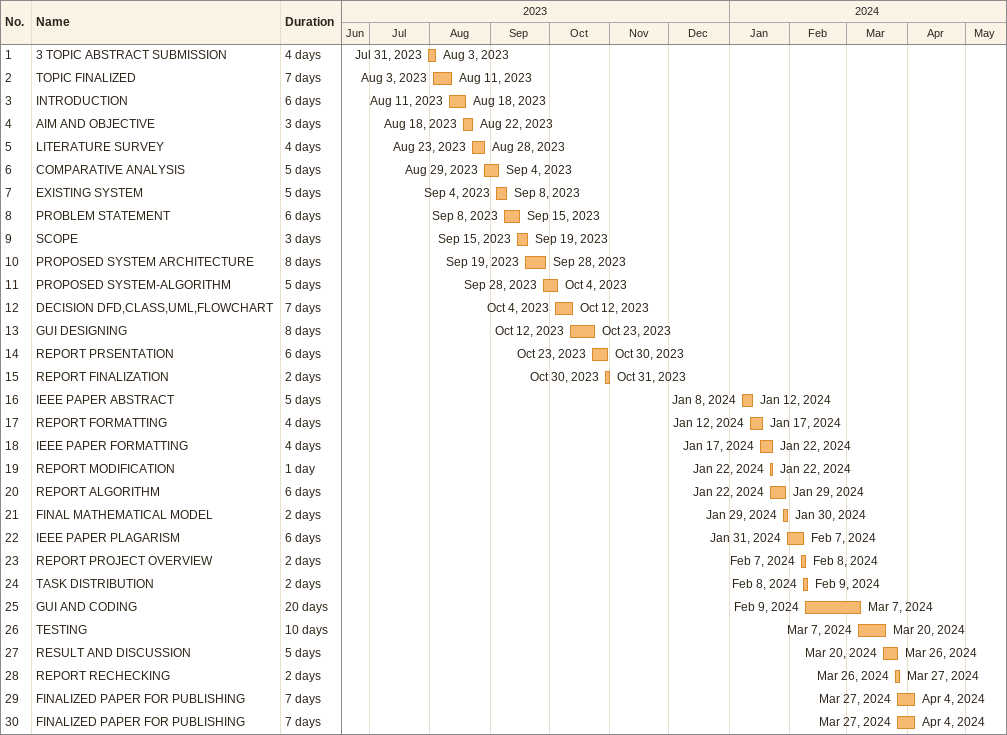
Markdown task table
| ID | Task | Duration | Start | Finish |
|---|---|---|---|---|
| 1 | 3 TOPIC ABSTRACT SUBMISSION | 4d | 2023-07-31 | 2023-08-03 |
| 2 | TOPIC FINALIZED | 7d | 2023-08-03 | 2023-08-11 |
| 3 | INTRODUCTION | 6d | 2023-08-11 | 2023-08-18 |
| 4 | AIM AND OBJECTIVE | 3d | 2023-08-18 | 2023-08-22 |
| 5 | LITERATURE SURVEY | 4d | 2023-08-23 | 2023-08-28 |
| 6 | COMPARATIVE ANALYSIS | 5d | 2023-08-29 | 2023-09-04 |
| 7 | EXISTING SYSTEM | 5d | 2023-09-04 | 2023-09-08 |
| 8 | PROBLEM STATEMENT | 6d | 2023-09-08 | 2023-09-15 |
| 9 | SCOPE | 3d | 2023-09-15 | 2023-09-19 |
| 10 | PROPOSED SYSTEM ARCHITECTURE | 8d | 2023-09-19 | 2023-09-28 |
| 11 | PROPOSED SYSTEM-ALGORITHM | 5d | 2023-09-28 | 2023-10-04 |
| 12 | DECISION DFD,CLASS,UML,FLOWCHART | 7d | 2023-10-04 | 2023-10-12 |
| 13 | GUI DESIGNING | 8d | 2023-10-12 | 2023-10-23 |
| 14 | REPORT PRSENTATION | 6d | 2023-10-23 | 2023-10-30 |
| 15 | REPORT FINALIZATION | 2d | 2023-10-30 | 2023-10-31 |
| 16 | IEEE PAPER ABSTRACT | 5d | 2024-01-08 | 2024-01-12 |
| 17 | REPORT FORMATTING | 4d | 2024-01-12 | 2024-01-17 |
| 18 | IEEE PAPER FORMATTING | 4d | 2024-01-17 | 2024-01-22 |
| 19 | REPORT MODIFICATION | 1d | 2024-01-22 | 2024-01-22 |
| 20 | REPORT ALGORITHM | 6d | 2024-01-22 | 2024-01-29 |
| 21 | FINAL MATHEMATICAL MODEL | 2d | 2024-01-29 | 2024-01-30 |
| 22 | IEEE PAPER PLAGARISM | 6d | 2024-01-31 | 2024-02-07 |
| 23 | REPORT PROJECT OVERVIEW | 2d | 2024-02-07 | 2024-02-08 |
| 24 | TASK DISTRIBUTION | 2d | 2024-02-08 | 2024-02-09 |
| 25 | GUI AND CODING | 20d | 2024-02-09 | 2024-03-07 |
| 26 | TESTING | 10d | 2024-03-07 | 2024-03-20 |
| 27 | RESULT AND DISCUSSION | 5d | 2024-03-20 | 2024-03-26 |
| 28 | REPORT RECHECKING | 2d | 2024-03-26 | 2024-03-27 |
| 29 | FINALIZED PAPER FOR PUBLISHING | 7d | 2024-03-27 | 2024-04-04 |
| 30 | FINALIZED PAPER FOR PUBLISHING | 7d | 2024-03-27 | 2024-04-04 |
